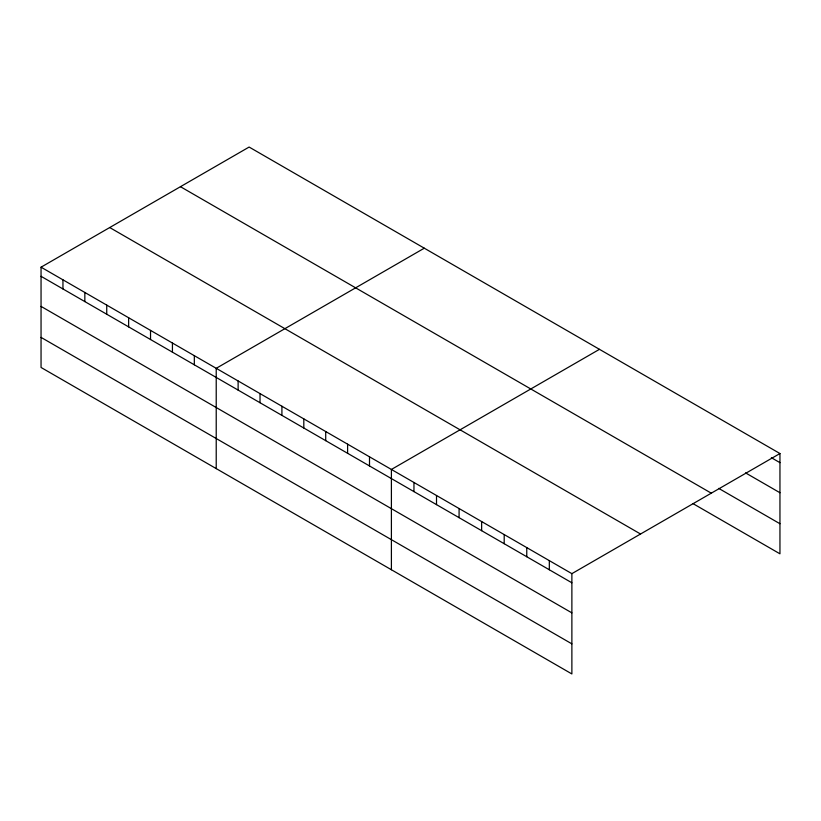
<?xml version="1.0" encoding="UTF-8"?>
<svg xmlns="http://www.w3.org/2000/svg" width="821" height="821" viewBox="0 0 821 821"><rect width="100%" height="100%" fill="white"/><g stroke="black" fill="none" stroke-linecap="round" stroke-linejoin="round"><path stroke-width="1.23" d="M41.05 267.184L571.878 573.653L571.878 673.949L41.05 367.469L41.05 267.184L249.122 147.051L779.95 453.531L779.95 553.816L692.934 503.581M424.293 248.188L216.221 368.321L216.221 468.606M599.463 349.325L391.401 469.458L391.401 569.743M571.878 573.653L779.95 453.531M771.36 457.697L779.95 462.664M745.571 472.896L779.95 492.744M718.714 488.382L779.95 523.736M180.456 186.695L711.284 493.175M109.716 227.54L640.544 534.009M41.05 276.308L571.878 582.787M41.05 306.397L571.878 612.866M41.05 337.39L571.878 643.859M549.321 560.63L549.321 569.764M526.764 547.607L526.764 556.741M504.197 534.584L504.197 543.707M481.64 521.551L481.64 530.684M459.083 508.527L459.083 517.661M436.515 495.504L436.515 504.638M413.958 482.481L413.958 491.615M369.501 456.815L369.501 465.938M347.601 444.171L347.601 453.305M325.711 431.528L325.711 440.661M303.811 418.884L303.811 428.018M281.911 406.241L281.911 415.375M260.021 393.598L260.021 402.731M238.121 380.965L238.121 390.088M194.331 355.678L194.331 364.811M172.431 343.034L172.431 352.168M150.53 330.391L150.53 339.525M128.64 317.748L128.64 326.881M106.74 305.104L106.74 314.238M84.84 292.461L84.84 301.594M62.95 279.828L62.95 288.951"/></g></svg>
